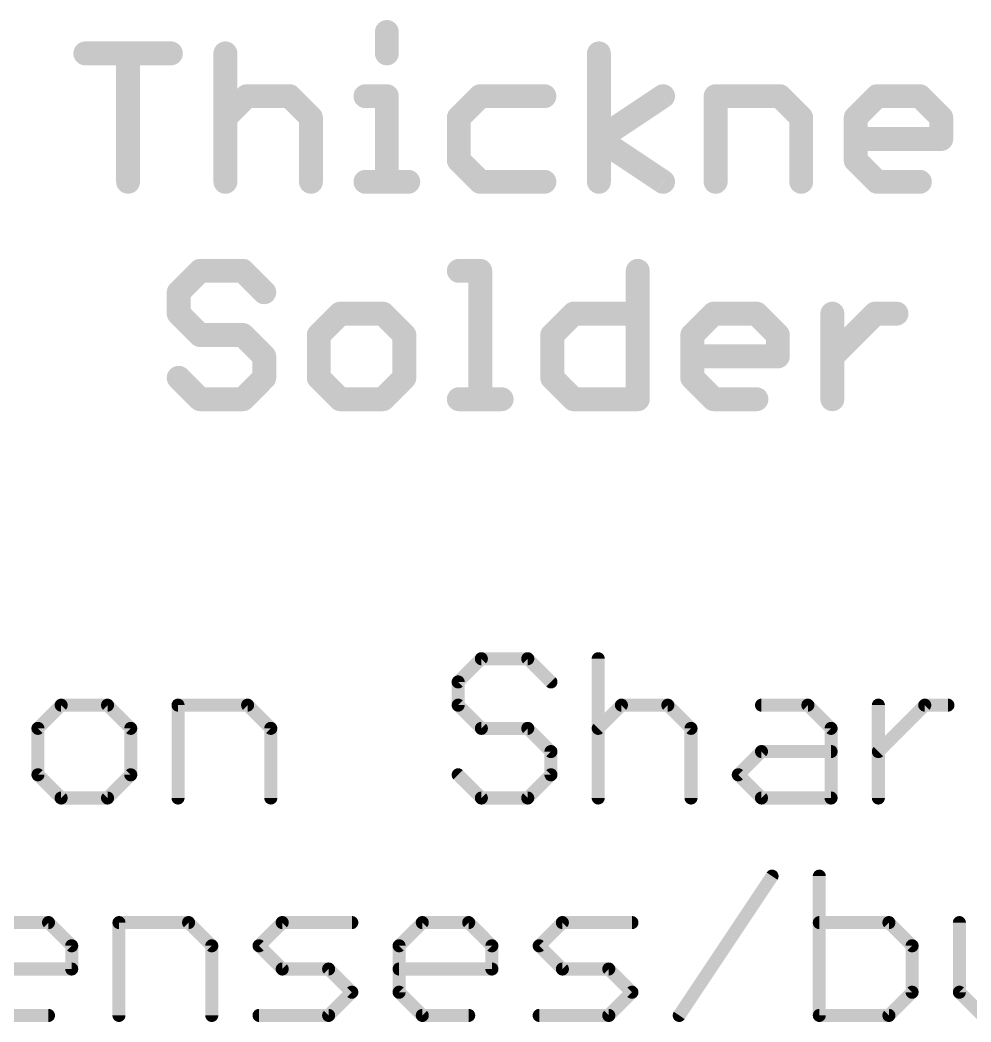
# Model space of a CAD drawing. Extents: x -26 to 81, y -13 to 14.
# Drawn here: x 41.95 to 53.06, y -4.59 to 7.11 of the extents above; entities that cross this region are included whole.
import ezdxf

# ---------------------------------------------------------------- set-up
doc = ezdxf.new("R2010")
doc.units = 0
doc.layers.add('51', color=53, linetype='CONTINUOUS')

msp = doc.modelspace()

# ---------------------------------------------------------------- linework, layer by layer
at = {"layer": '51'}
for points, const_width in [([(46.3039, 6.9696, 1), (46.1642, 6.9696)], 0.1397), ([(42.7098, 6.7894, 1), (42.7098, 6.6497)], 0.1397), ([(43.2796, 6.7196, 1), (43.1399, 6.7196)], 0.1397), ([(43.7097, 6.6497, 1), (43.7097, 6.7894)], 0.1397), ([(44.4168, 6.7196, 1), (44.2771, 6.7196)], 0.1397), ([(46.1642, 6.7196, 1), (46.3039, 6.7196)], 0.1397), ([(48.7825, 6.7196, 1), (48.6428, 6.7196)], 0.1397), ([(44.5969, 6.2895, 1), (44.5969, 6.1498)], 0.1397), ([(44.6463, 6.1702, 1), (44.5475, 6.269)], 0.1397), ([(45.1463, 6.269, 1), (45.0475, 6.1702)], 0.1397), ([(45.0969, 6.1498, 1), (45.0969, 6.2895)], 0.1397), ([(45.9841, 6.2895, 1), (45.9841, 6.1498)], 0.1397), ([(46.3039, 6.2196, 1), (46.1642, 6.2196)], 0.1397), ([(46.2341, 6.1498, 1), (46.2341, 6.2895)], 0.1397), ([(47.3255, 6.2895, 1), (47.3255, 6.1498)], 0.1397), ([(47.3749, 6.1702, 1), (47.2761, 6.269)], 0.1397), ([(48.0754, 6.1498, 1), (48.0754, 6.2895)], 0.1397), ([(49.5014, 6.1615, 1), (49.4239, 6.2777)], 0.1397), ([(50.1468, 6.2196, 1), (50.0071, 6.2196)], 0.1397), ([(50.077, 6.2895, 1), (50.077, 6.1498)], 0.1397), ([(50.8763, 6.269, 1), (50.7775, 6.1702)], 0.1397), ([(50.8269, 6.1498, 1), (50.8269, 6.2895)], 0.1397), ([(51.9641, 6.2895, 1), (51.9641, 6.1498)], 0.1397), ([(52.0135, 6.1702, 1), (51.9147, 6.269)], 0.1397), ([(52.5135, 6.269, 1), (52.4147, 6.1702)], 0.1397), ([(52.4641, 6.1498, 1), (52.4641, 6.2895)], 0.1397), ([(44.2975, 6.019, 1), (44.3963, 5.9202)], 0.1397), ([(45.4167, 5.9696, 1), (45.277, 5.9696)], 0.1397), ([(45.2975, 5.9202, 1), (45.3962, 6.019)], 0.1397), ([(47.1454, 5.9696, 1), (47.0057, 5.9696)], 0.1397), ([(47.0261, 6.019, 1), (47.1249, 5.9202)], 0.1397), ([(51.1468, 5.9696, 1), (51.007, 5.9696)], 0.1397), ([(51.0275, 5.9202, 1), (51.1263, 6.019)], 0.1397), ([(51.784, 5.9696, 1), (51.6443, 5.9696)], 0.1397), ([(51.6647, 6.019, 1), (51.7635, 5.9202)], 0.1397), ([(52.7839, 5.9696, 1), (52.6442, 5.9696)], 0.1397), ([(52.6647, 5.9202, 1), (52.7634, 6.019)], 0.1397), ([(48.7514, 5.7778, 1), (48.6739, 5.6615)], 0.1397), ([(51.7141, 5.7895, 1), (51.7141, 5.6498)], 0.1397), ([(52.7141, 5.6498, 1), (52.7141, 5.7895)], 0.1397), ([(48.6739, 5.7778, 1), (48.7514, 5.6615)], 0.1397), ([(52.6442, 5.7197, 1), (52.7839, 5.7197)], 0.1397), ([(47.1249, 5.5191, 1), (47.0261, 5.4203)], 0.1397), ([(47.0057, 5.4697, 1), (47.1454, 5.4697)], 0.1397), ([(51.7635, 5.5191, 1), (51.6647, 5.4203)], 0.1397), ([(51.6443, 5.4697, 1), (51.784, 5.4697)], 0.1397), ([(43.1399, 5.2197, 1), (43.2796, 5.2197)], 0.1397), ([(44.2771, 5.2197, 1), (44.4168, 5.2197)], 0.1397), ([(45.277, 5.2197, 1), (45.4167, 5.2197)], 0.1397), ([(45.9841, 5.2896, 1), (45.9841, 5.1499)], 0.1397), ([(46.1642, 5.2197, 1), (46.3039, 5.2197)], 0.1397), ([(46.4841, 5.1499, 1), (46.4841, 5.2896)], 0.1397), ([(47.3255, 5.2896, 1), (47.3255, 5.1499)], 0.1397), ([(47.2761, 5.1703, 1), (47.3749, 5.2691)], 0.1397), ([(48.0754, 5.1499, 1), (48.0754, 5.2896)], 0.1397), ([(48.6428, 5.2197, 1), (48.7825, 5.2197)], 0.1397), ([(49.4239, 5.1616, 1), (49.5014, 5.2778)], 0.1397), ([(50.0071, 5.2197, 1), (50.1468, 5.2197)], 0.1397), ([(51.007, 5.2197, 1), (51.1468, 5.2197)], 0.1397), ([(51.9641, 5.2896, 1), (51.9641, 5.1499)], 0.1397), ([(51.9147, 5.1703, 1), (52.0135, 5.2691)], 0.1397), ([(52.4641, 5.1499, 1), (52.4641, 5.2896)], 0.1397), ([(44.0512, 4.2494, 1), (44.0512, 4.1097)], 0.1397), ([(44.1006, 4.1302, 1), (44.0018, 4.229)], 0.1397), ([(44.6005, 4.229, 1), (44.5018, 4.1302)], 0.1397), ([(44.5512, 4.1097, 1), (44.5512, 4.2494)], 0.1397), ([(47.0755, 4.2494, 1), (47.0755, 4.1097)], 0.1397), ([(47.3954, 4.1796, 1), (47.2557, 4.1796)], 0.1397), ([(47.3255, 4.1097, 1), (47.3255, 4.2494)], 0.1397), ([(49.2367, 4.1796, 1), (49.097, 4.1796)], 0.1397), ([(43.8711, 3.9296, 1), (43.7314, 3.9296)], 0.1397), ([(43.7518, 3.979, 1), (43.8506, 3.8802)], 0.1397), ([(44.7517, 3.8802, 1), (44.8505, 3.979)], 0.1397), ([(43.8506, 3.729, 1), (43.7518, 3.6302)], 0.1397), ([(43.7314, 3.6796, 1), (43.8711, 3.6796)], 0.1397), ([(45.6883, 3.7495, 1), (45.6883, 3.6098)], 0.1397), ([(45.7377, 3.6302, 1), (45.639, 3.729)], 0.1397), ([(46.2377, 3.729, 1), (46.1389, 3.6302)], 0.1397), ([(46.1883, 3.6098, 1), (46.1883, 3.7495)], 0.1397), ([(48.4169, 3.7495, 1), (48.4169, 3.6098)], 0.1397), ([(48.4663, 3.6302, 1), (48.3676, 3.729)], 0.1397), ([(49.1669, 3.6098, 1), (49.1669, 3.7495)], 0.1397), ([(50.0541, 3.7495, 1), (50.0541, 3.6098)], 0.1397), ([(50.1035, 3.6302, 1), (50.0047, 3.729)], 0.1397), ([(50.6035, 3.729, 1), (50.5047, 3.6302)], 0.1397), ([(50.5541, 3.6098, 1), (50.5541, 3.7495)], 0.1397), ([(51.5111, 3.6796, 1), (51.3714, 3.6796)], 0.1397), ([(51.9412, 3.7495, 1), (51.9412, 3.6098)], 0.1397), ([(51.9906, 3.6302, 1), (51.8918, 3.729)], 0.1397), ([(52.1912, 3.6098, 1), (52.1912, 3.7495)], 0.1397), ([(44.0512, 3.4995, 1), (44.0512, 3.3598)], 0.1397), ([(44.0018, 3.3802, 1), (44.1006, 3.479)], 0.1397), ([(44.6005, 3.479, 1), (44.5018, 3.3802)], 0.1397), ([(44.5512, 3.3598, 1), (44.5512, 3.4995)], 0.1397), ([(45.5082, 3.4296, 1), (45.3685, 3.4296)], 0.1397), ([(45.389, 3.479, 1), (45.4878, 3.3802)], 0.1397), ([(46.5081, 3.4296, 1), (46.3684, 3.4296)], 0.1397), ([(46.3889, 3.3802, 1), (46.4877, 3.479)], 0.1397), ([(48.2368, 3.4296, 1), (48.0971, 3.4296)], 0.1397), ([(48.1176, 3.479, 1), (48.2164, 3.3802)], 0.1397), ([(49.874, 3.4296, 1), (49.7343, 3.4296)], 0.1397), ([(49.7547, 3.479, 1), (49.8535, 3.3802)], 0.1397), ([(50.8739, 3.4296, 1), (50.7342, 3.4296)], 0.1397), ([(50.7546, 3.3802, 1), (50.8534, 3.479)], 0.1397), ([(44.871, 3.1797, 1), (44.7313, 3.1797)], 0.1397), ([(44.7517, 3.1303, 1), (44.8505, 3.2291)], 0.1397), ([(49.8041, 3.2495, 1), (49.8041, 3.1098)], 0.1397), ([(50.804, 3.1098, 1), (50.804, 3.2495)], 0.1397), ([(51.3919, 3.2291, 1), (51.4907, 3.1303)], 0.1397), ([(50.7342, 3.1797, 1), (50.8739, 3.1797)], 0.1397), ([(43.8506, 2.9791, 1), (43.7518, 2.8803)], 0.1397), ([(44.8505, 2.8803, 1), (44.7517, 2.9791)], 0.1397), ([(45.4878, 2.9791, 1), (45.389, 2.8803)], 0.1397), ([(46.4877, 2.8803, 1), (46.3889, 2.9791)], 0.1397), ([(48.2164, 2.9791, 1), (48.1176, 2.8803)], 0.1397), ([(49.8535, 2.9791, 1), (49.7547, 2.8803)], 0.1397), ([(44.7313, 2.9297, 1), (44.871, 2.9297)], 0.1397), ([(45.3685, 2.9297, 1), (45.5082, 2.9297)], 0.1397), ([(46.3684, 2.9297, 1), (46.5081, 2.9297)], 0.1397), ([(48.0971, 2.9297, 1), (48.2368, 2.9297)], 0.1397), ([(49.7343, 2.9297, 1), (49.874, 2.9297)], 0.1397), ([(44.0512, 2.7496, 1), (44.0512, 2.6098)], 0.1397), ([(44.5512, 2.6098, 1), (44.5512, 2.7496)], 0.1397), ([(45.6883, 2.7496, 1), (45.6883, 2.6098)], 0.1397), ([(46.1883, 2.6098, 1), (46.1883, 2.7496)], 0.1397), ([(47.0755, 2.7496, 1), (47.0755, 2.6098)], 0.1397), ([(47.5755, 2.6098, 1), (47.5755, 2.7496)], 0.1397), ([(48.4169, 2.7496, 1), (48.4169, 2.6098)], 0.1397), ([(49.1669, 2.6098, 1), (49.1669, 2.7496)], 0.1397), ([(50.0541, 2.7496, 1), (50.0541, 2.6098)], 0.1397), ([(50.5541, 2.6098, 1), (50.5541, 2.7496)], 0.1397), ([(44.0018, 2.6303, 1), (44.1006, 2.7291)], 0.1397), ([(44.5018, 2.7291, 1), (44.6005, 2.6303)], 0.1397), ([(45.639, 2.6303, 1), (45.7377, 2.7291)], 0.1397), ([(46.1389, 2.7291, 1), (46.2377, 2.6303)], 0.1397), ([(47.2557, 2.6797, 1), (47.3954, 2.6797)], 0.1397), ([(48.3676, 2.6303, 1), (48.4663, 2.7291)], 0.1397), ([(49.097, 2.6797, 1), (49.2367, 2.6797)], 0.1397), ([(50.0047, 2.6303, 1), (50.1035, 2.7291)], 0.1397), ([(51.3714, 2.6797, 1), (51.5111, 2.6797)], 0.1397), ([(47.3385, -0.3136, 1), (47.3385, -0.3898)], 0.0762), ([(47.3655, -0.3786, 1), (47.3116, -0.3247)], 0.0762), ([(47.9078, -0.3247, 1), (47.8539, -0.3786)], 0.0762), ([(47.8809, -0.3898, 1), (47.8809, -0.3136)], 0.0762), ([(48.7426, -0.3517, 1), (48.6664, -0.3517)], 0.0762), ([(47.0404, -0.5959, 1), (47.0943, -0.6498)], 0.0762), ([(47.1055, -0.6228, 1), (47.0293, -0.6228)], 0.0762), ([(48.1251, -0.6498, 1), (48.179, -0.5959)], 0.0762), ([(42.4271, -0.8559, 1), (42.4271, -0.9321)], 0.0762), ([(42.454, -0.9209, 1), (42.4001, -0.8671)], 0.0762), ([(42.9963, -0.8671, 1), (42.9425, -0.9209)], 0.0762), ([(42.9694, -0.9321, 1), (42.9694, -0.8559)], 0.0762), ([(43.8312, -0.894, 1), (43.755, -0.894)], 0.0762), ([(43.7931, -0.8559, 1), (43.7931, -0.9321)], 0.0762), ([(44.6335, -0.8671, 1), (44.5796, -0.9209)], 0.0762), ([(44.6066, -0.9321, 1), (44.6066, -0.8559)], 0.0762), ([(47.0943, -0.8671, 1), (47.0404, -0.9209)], 0.0762), ([(48.9757, -0.8559, 1), (48.9757, -0.9321)], 0.0762), ([(49.0026, -0.9209, 1), (48.9488, -0.8671)], 0.0762), ([(49.545, -0.8671, 1), (49.4911, -0.9209)], 0.0762), ([(49.518, -0.9321, 1), (49.518, -0.8559)], 0.0762), ([(50.6129, -0.8559, 1), (50.6129, -0.9321)], 0.0762), ([(51.1821, -0.8671, 1), (51.1282, -0.9209)], 0.0762), ([(51.1552, -0.9321, 1), (51.1552, -0.8559)], 0.0762), ([(52.0169, -0.894, 1), (51.9407, -0.894)], 0.0762), ([(52.5212, -0.8559, 1), (52.5212, -0.9321)], 0.0762), ([(52.5481, -0.9209, 1), (52.4942, -0.8671)], 0.0762), ([(52.7923, -0.9321, 1), (52.7923, -0.8559)], 0.0762), ([(47.0293, -0.894, 1), (47.1055, -0.894)], 0.0762), ([(42.194, -1.1652, 1), (42.1178, -1.1652)], 0.0762), ([(42.129, -1.1382, 1), (42.1828, -1.1921)], 0.0762), ([(43.2787, -1.1652, 1), (43.2025, -1.1652)], 0.0762), ([(43.2136, -1.1921, 1), (43.2675, -1.1382)], 0.0762), ([(44.9158, -1.1652, 1), (44.8396, -1.1652)], 0.0762), ([(44.8508, -1.1921, 1), (44.9047, -1.1382)], 0.0762), ([(47.3385, -1.1271, 1), (47.3385, -1.2033)], 0.0762), ([(47.3116, -1.1921, 1), (47.3655, -1.1382)], 0.0762), ([(47.9078, -1.1382, 1), (47.8539, -1.1921)], 0.0762), ([(47.8809, -1.2033, 1), (47.8809, -1.1271)], 0.0762), ([(48.6776, -1.1382, 1), (48.7315, -1.1921)], 0.0762), ([(49.8273, -1.1652, 1), (49.7511, -1.1652)], 0.0762), ([(49.7622, -1.1921, 1), (49.8161, -1.1382)], 0.0762), ([(51.4644, -1.1652, 1), (51.3882, -1.1652)], 0.0762), ([(51.3994, -1.1921, 1), (51.4533, -1.1382)], 0.0762), ([(48.1901, -1.4363, 1), (48.1139, -1.4363)], 0.0762), ([(48.1251, -1.4633, 1), (48.179, -1.4094)], 0.0762), ([(50.6129, -1.3982, 1), (50.6129, -1.4744)], 0.0762), ([(50.6398, -1.4633, 1), (50.5859, -1.4094)], 0.0762), ([(51.4263, -1.4744, 1), (51.4263, -1.3982)], 0.0762), ([(51.9519, -1.4094, 1), (52.0058, -1.4633)], 0.0762), ([(42.1828, -1.6806, 1), (42.129, -1.7344)], 0.0762), ([(43.2675, -1.7344, 1), (43.2136, -1.6806)], 0.0762), ([(47.0943, -1.6806, 1), (47.0404, -1.7344)], 0.0762), ([(48.179, -1.7344, 1), (48.1251, -1.6806)], 0.0762), ([(50.3686, -1.6806, 1), (50.3147, -1.7344)], 0.0762), ([(42.1178, -1.7075, 1), (42.194, -1.7075)], 0.0762), ([(43.2025, -1.7075, 1), (43.2787, -1.7075)], 0.0762), ([(48.1139, -1.7075, 1), (48.1901, -1.7075)], 0.0762), ([(50.3147, -1.6806, 1), (50.3686, -1.7344)], 0.0762), ([(42.4271, -1.9406, 1), (42.4271, -2.0168)], 0.0762), ([(42.4001, -2.0056, 1), (42.454, -1.9517)], 0.0762), ([(42.9425, -1.9517, 1), (42.9963, -2.0056)], 0.0762), ([(42.9694, -2.0168, 1), (42.9694, -1.9406)], 0.0762), ([(43.755, -1.9787, 1), (43.8312, -1.9787)], 0.0762), ([(44.8396, -1.9787, 1), (44.9158, -1.9787)], 0.0762), ([(47.3385, -1.9406, 1), (47.3385, -2.0168)], 0.0762), ([(47.3116, -2.0056, 1), (47.3655, -1.9517)], 0.0762), ([(47.8539, -1.9517, 1), (47.9078, -2.0056)], 0.0762), ([(47.8809, -2.0168, 1), (47.8809, -1.9406)], 0.0762), ([(48.6664, -1.9787, 1), (48.7426, -1.9787)], 0.0762), ([(49.7511, -1.9787, 1), (49.8273, -1.9787)], 0.0762), ([(50.6129, -1.9406, 1), (50.6129, -2.0168)], 0.0762), ([(50.5859, -2.0056, 1), (50.6398, -1.9517)], 0.0762), ([(51.3882, -1.9787, 1), (51.4644, -1.9787)], 0.0762), ([(51.4263, -2.0168, 1), (51.4263, -1.9406)], 0.0762), ([(51.9407, -1.9787, 1), (52.0169, -1.9787)], 0.0762), ([(50.7679, -2.9128, 1), (50.7045, -2.8705)], 0.0762), ([(51.3268, -2.8917, 1), (51.2506, -2.8917)], 0.0762), ([(42.3062, -3.4071, 1), (42.2523, -3.4609)], 0.0762), ([(42.2792, -3.4721, 1), (42.2792, -3.3959)], 0.0762), ([(43.141, -3.434, 1), (43.0648, -3.434)], 0.0762), ([(43.1029, -3.3959, 1), (43.1029, -3.4721)], 0.0762), ([(43.9433, -3.4071, 1), (43.8894, -3.4609)], 0.0762), ([(43.9164, -3.4721, 1), (43.9164, -3.3959)], 0.0762), ([(45.0112, -3.3959, 1), (45.0112, -3.4721)], 0.0762), ([(45.0382, -3.4609, 1), (44.9843, -3.4071)], 0.0762), ([(45.8247, -3.4721, 1), (45.8247, -3.3959)], 0.0762), ([(46.6484, -3.3959, 1), (46.6484, -3.4721)], 0.0762), ([(46.6753, -3.4609, 1), (46.6214, -3.4071)], 0.0762), ([(47.2176, -3.4071, 1), (47.1638, -3.4609)], 0.0762), ([(47.1907, -3.4721, 1), (47.1907, -3.3959)], 0.0762), ([(48.2855, -3.3959, 1), (48.2855, -3.4721)], 0.0762), ([(48.3125, -3.4609, 1), (48.2586, -3.4071)], 0.0762), ([(49.099, -3.4721, 1), (49.099, -3.3959)], 0.0762), ([(51.2887, -3.3959, 1), (51.2887, -3.4721)], 0.0762), ([(52.1291, -3.4071, 1), (52.0752, -3.4609)], 0.0762), ([(52.1022, -3.4721, 1), (52.1022, -3.3959)], 0.0762), ([(52.9639, -3.434, 1), (52.8877, -3.434)], 0.0762), ([(42.5885, -3.7052, 1), (42.5123, -3.7052)], 0.0762), ([(42.5235, -3.7321, 1), (42.5773, -3.6782)], 0.0762), ([(44.2257, -3.7052, 1), (44.1495, -3.7052)], 0.0762), ([(44.1606, -3.7321, 1), (44.2145, -3.6782)], 0.0762), ([(44.767, -3.6782, 1), (44.7131, -3.7321)], 0.0762), ([(44.7131, -3.6782, 1), (44.767, -3.7321)], 0.0762), ([(46.4153, -3.7052, 1), (46.3391, -3.7052)], 0.0762), ([(46.3503, -3.6782, 1), (46.4041, -3.7321)], 0.0762), ([(47.5, -3.7052, 1), (47.4238, -3.7052)], 0.0762), ([(47.4349, -3.7321, 1), (47.4888, -3.6782)], 0.0762), ([(48.0413, -3.6782, 1), (47.9874, -3.7321)], 0.0762), ([(47.9874, -3.6782, 1), (48.0413, -3.7321)], 0.0762), ([(52.4114, -3.7052, 1), (52.3352, -3.7052)], 0.0762), ([(52.3464, -3.7321, 1), (52.4003, -3.6782)], 0.0762), ([(42.5123, -3.9763, 1), (42.5885, -3.9763)], 0.0762), ([(42.5504, -4.0144, 1), (42.5504, -3.9382)], 0.0762), ([(45.0112, -3.9382, 1), (45.0112, -4.0144)], 0.0762), ([(44.9843, -4.0033, 1), (45.0382, -3.9494)], 0.0762), ([(45.5805, -3.9494, 1), (45.5266, -4.0033)], 0.0762), ([(45.5535, -4.0144, 1), (45.5535, -3.9382)], 0.0762), ([(46.3772, -3.9382, 1), (46.3772, -4.0144)], 0.0762), ([(47.4238, -3.9763, 1), (47.5, -3.9763)], 0.0762), ([(47.4619, -4.0144, 1), (47.4619, -3.9382)], 0.0762), ([(48.2855, -3.9382, 1), (48.2855, -4.0144)], 0.0762), ([(48.2586, -4.0033, 1), (48.3125, -3.9494)], 0.0762), ([(48.8548, -3.9494, 1), (48.8009, -4.0033)], 0.0762), ([(48.8279, -4.0144, 1), (48.8279, -3.9382)], 0.0762), ([(45.8516, -4.2744, 1), (45.7978, -4.2206)], 0.0762), ([(45.7978, -4.2744, 1), (45.8516, -4.2206)], 0.0762), ([(46.3391, -4.2475, 1), (46.4153, -4.2475)], 0.0762), ([(46.4041, -4.2206, 1), (46.3503, -4.2744)], 0.0762), ([(49.126, -4.2744, 1), (49.0721, -4.2206)], 0.0762), ([(49.0721, -4.2744, 1), (49.126, -4.2206)], 0.0762), ([(52.3352, -4.2475, 1), (52.4114, -4.2475)], 0.0762), ([(52.4003, -4.2744, 1), (52.3464, -4.2206)], 0.0762), ([(52.8877, -4.2475, 1), (52.9639, -4.2475)], 0.0762), ([(52.9528, -4.2206, 1), (52.8989, -4.2744)], 0.0762), ([(42.2792, -4.5568, 1), (42.2792, -4.4806)], 0.0762), ([(44.74, -4.4806, 1), (44.74, -4.5568)], 0.0762), ([(45.5535, -4.5568, 1), (45.5535, -4.4806)], 0.0762), ([(46.6484, -4.4806, 1), (46.6484, -4.5568)], 0.0762), ([(47.1907, -4.5568, 1), (47.1907, -4.4806)], 0.0762), ([(48.0144, -4.4806, 1), (48.0144, -4.5568)], 0.0762), ([(48.8279, -4.5568, 1), (48.8279, -4.4806)], 0.0762), ([(51.2887, -4.4806, 1), (51.2887, -4.5568)], 0.0762), ([(52.1022, -4.5568, 1), (52.1022, -4.4806)], 0.0762), ([(43.0648, -4.5187, 1), (43.141, -4.5187)], 0.0762), ([(44.1495, -4.5187, 1), (44.2257, -4.5187)], 0.0762), ([(45.5266, -4.4917, 1), (45.5805, -4.5456)], 0.0762), ([(46.6214, -4.5456, 1), (46.6753, -4.4917)], 0.0762), ([(48.8009, -4.4917, 1), (48.8548, -4.5456)], 0.0762), ([(49.6198, -4.4975, 1), (49.6832, -4.5398)], 0.0762), ([(51.2506, -4.5187, 1), (51.3268, -4.5187)], 0.0762), ([(52.0752, -4.4917, 1), (52.1291, -4.5456)], 0.0762)]:
    msp.add_lwpolyline(points, format="xyb", dxfattribs=dict(at, const_width=const_width))
for points, const_width in [([(46.2341, 6.9696), (46.2341, 6.7196)], 0.2794), ([(42.7098, 6.7196), (43.7097, 6.7196)], 0.2794), ([(43.2097, 5.2197), (43.2097, 6.7196)], 0.2794), ([(44.3469, 6.7196), (44.3469, 5.2197)], 0.2794), ([(48.7127, 5.2197), (48.7127, 6.7196)], 0.2794), ([(44.3469, 5.9696), (44.5969, 6.2196)], 0.2794), ([(44.5969, 6.2196), (45.0969, 6.2196)], 0.2794), ([(45.0969, 6.2196), (45.3469, 5.9696)], 0.2794), ([(45.9841, 6.2196), (46.2341, 6.2196)], 0.2794), ([(46.2341, 6.2196), (46.2341, 5.2197)], 0.2794), ([(47.3255, 6.2196), (47.0755, 5.9696)], 0.2794), ([(48.0754, 6.2196), (47.3255, 6.2196)], 0.2794), ([(48.7127, 5.7197), (49.4626, 6.2196)], 0.2794), ([(50.077, 5.2197), (50.077, 6.2196)], 0.2794), ([(50.077, 6.2196), (50.8269, 6.2196)], 0.2794), ([(50.8269, 6.2196), (51.0769, 5.9696)], 0.2794), ([(51.7141, 5.9696), (51.9641, 6.2196)], 0.2794), ([(51.9641, 6.2196), (52.4641, 6.2196)], 0.2794), ([(52.4641, 6.2196), (52.7141, 5.9696)], 0.2794), ([(45.3469, 5.9696), (45.3469, 5.2197)], 0.2794), ([(47.0755, 5.9696), (47.0755, 5.4697)], 0.2794), ([(51.0769, 5.9696), (51.0769, 5.2197)], 0.2794), ([(51.7141, 5.4697), (51.7141, 5.9696)], 0.2794), ([(52.7141, 5.9696), (52.7141, 5.7197)], 0.2794), ([(49.4626, 5.2197), (48.7127, 5.7197)], 0.2794), ([(52.7141, 5.7197), (51.7141, 5.7197)], 0.2794), ([(47.0755, 5.4697), (47.3255, 5.2197)], 0.2794), ([(51.9641, 5.2197), (51.7141, 5.4697)], 0.2794), ([(45.9841, 5.2197), (46.4841, 5.2197)], 0.2794), ([(47.3255, 5.2197), (48.0754, 5.2197)], 0.2794), ([(52.4641, 5.2197), (51.9641, 5.2197)], 0.2794), ([(44.0512, 4.1796), (43.8012, 3.9296)], 0.2794), ([(44.5512, 4.1796), (44.0512, 4.1796)], 0.2794), ([(44.8011, 3.9296), (44.5512, 4.1796)], 0.2794), ([(47.0755, 4.1796), (47.3255, 4.1796)], 0.2794), ([(47.3255, 4.1796), (47.3255, 2.6797)], 0.2794), ([(49.1669, 4.1796), (49.1669, 2.6797)], 0.2794), ([(43.8012, 3.9296), (43.8012, 3.6796)], 0.2794), ([(43.8012, 3.6796), (44.0512, 3.4296)], 0.2794), ([(45.6883, 3.6796), (45.4384, 3.4296)], 0.2794), ([(46.1883, 3.6796), (45.6883, 3.6796)], 0.2794), ([(46.4383, 3.4296), (46.1883, 3.6796)], 0.2794), ([(48.167, 3.4296), (48.4169, 3.6796)], 0.2794), ([(48.4169, 3.6796), (49.1669, 3.6796)], 0.2794), ([(49.8041, 3.4296), (50.0541, 3.6796)], 0.2794), ([(50.0541, 3.6796), (50.5541, 3.6796)], 0.2794), ([(50.5541, 3.6796), (50.804, 3.4296)], 0.2794), ([(51.4413, 2.6797), (51.4413, 3.6796)], 0.2794), ([(51.4413, 3.1797), (51.9412, 3.6796)], 0.2794), ([(51.9412, 3.6796), (52.1912, 3.6796)], 0.2794), ([(44.0512, 3.4296), (44.5512, 3.4296)], 0.2794), ([(44.5512, 3.4296), (44.8011, 3.1797)], 0.2794), ([(45.4384, 3.4296), (45.4384, 2.9297)], 0.2794), ([(46.4383, 2.9297), (46.4383, 3.4296)], 0.2794), ([(48.167, 2.9297), (48.167, 3.4296)], 0.2794), ([(49.8041, 2.9297), (49.8041, 3.4296)], 0.2794), ([(50.804, 3.4296), (50.804, 3.1797)], 0.2794), ([(44.8011, 3.1797), (44.8011, 2.9297)], 0.2794), ([(50.804, 3.1797), (49.8041, 3.1797)], 0.2794), ([(44.0512, 2.6797), (43.8012, 2.9297)], 0.2794), ([(44.8011, 2.9297), (44.5512, 2.6797)], 0.2794), ([(45.4384, 2.9297), (45.6883, 2.6797)], 0.2794), ([(46.1883, 2.6797), (46.4383, 2.9297)], 0.2794), ([(48.4169, 2.6797), (48.167, 2.9297)], 0.2794), ([(50.0541, 2.6797), (49.8041, 2.9297)], 0.2794), ([(44.5512, 2.6797), (44.0512, 2.6797)], 0.2794), ([(45.6883, 2.6797), (46.1883, 2.6797)], 0.2794), ([(47.0755, 2.6797), (47.5755, 2.6797)], 0.2794), ([(49.1669, 2.6797), (48.4169, 2.6797)], 0.2794), ([(50.5541, 2.6797), (50.0541, 2.6797)], 0.2794), ([(47.3385, -0.3517), (47.0674, -0.6228)], 0.1524), ([(47.8809, -0.3517), (47.3385, -0.3517)], 0.1524), ([(48.152, -0.6228), (47.8809, -0.3517)], 0.1524), ([(48.7045, -0.3517), (48.7045, -1.9787)], 0.1524), ([(47.0674, -0.6228), (47.0674, -0.894)], 0.1524), ([(42.4271, -0.894), (42.1559, -1.1652)], 0.1524), ([(42.9694, -0.894), (42.4271, -0.894)], 0.1524), ([(43.2406, -1.1652), (42.9694, -0.894)], 0.1524), ([(43.7931, -1.9787), (43.7931, -0.894)], 0.1524), ([(43.7931, -0.894), (44.6066, -0.894)], 0.1524), ([(44.6066, -0.894), (44.8777, -1.1652)], 0.1524), ([(47.0674, -0.894), (47.3385, -1.1652)], 0.1524), ([(48.7045, -1.1652), (48.9757, -0.894)], 0.1524), ([(48.9757, -0.894), (49.518, -0.894)], 0.1524), ([(49.518, -0.894), (49.7892, -1.1652)], 0.1524), ([(50.6129, -0.894), (51.1552, -0.894)], 0.1524), ([(51.1552, -0.894), (51.4263, -1.1652)], 0.1524), ([(51.9788, -1.9787), (51.9788, -0.894)], 0.1524), ([(51.9788, -1.4363), (52.5212, -0.894)], 0.1524), ([(52.5212, -0.894), (52.7923, -0.894)], 0.1524), ([(42.1559, -1.1652), (42.1559, -1.7075)], 0.1524), ([(43.2406, -1.7075), (43.2406, -1.1652)], 0.1524), ([(44.8777, -1.1652), (44.8777, -1.9787)], 0.1524), ([(47.3385, -1.1652), (47.8809, -1.1652)], 0.1524), ([(47.8809, -1.1652), (48.152, -1.4363)], 0.1524), ([(49.7892, -1.1652), (49.7892, -1.9787)], 0.1524), ([(51.4263, -1.1652), (51.4263, -1.9787)], 0.1524), ([(48.152, -1.4363), (48.152, -1.7075)], 0.1524), ([(50.3417, -1.7075), (50.6129, -1.4363)], 0.1524), ([(50.6129, -1.4363), (51.4263, -1.4363)], 0.1524), ([(42.1559, -1.7075), (42.4271, -1.9787)], 0.1524), ([(42.9694, -1.9787), (43.2406, -1.7075)], 0.1524), ([(47.3385, -1.9787), (47.0674, -1.7075)], 0.1524), ([(48.152, -1.7075), (47.8809, -1.9787)], 0.1524), ([(50.6129, -1.9787), (50.3417, -1.7075)], 0.1524), ([(42.4271, -1.9787), (42.9694, -1.9787)], 0.1524), ([(47.8809, -1.9787), (47.3385, -1.9787)], 0.1524), ([(51.4263, -1.9787), (50.6129, -1.9787)], 0.1524), ([(49.6515, -4.5187), (50.7362, -2.8917)], 0.1524), ([(51.2887, -2.8917), (51.2887, -4.5187)], 0.1524), ([(41.7369, -3.434), (42.2792, -3.434)], 0.1524), ([(42.2792, -3.434), (42.5504, -3.7052)], 0.1524), ([(43.1029, -4.5187), (43.1029, -3.434)], 0.1524), ([(43.1029, -3.434), (43.9164, -3.434)], 0.1524), ([(43.9164, -3.434), (44.1876, -3.7052)], 0.1524), ([(44.74, -3.7052), (45.0112, -3.434)], 0.1524), ([(45.0112, -3.434), (45.8247, -3.434)], 0.1524), ([(46.3772, -3.7052), (46.6484, -3.434)], 0.1524), ([(46.6484, -3.434), (47.1907, -3.434)], 0.1524), ([(47.1907, -3.434), (47.4619, -3.7052)], 0.1524), ([(48.0144, -3.7052), (48.2855, -3.434)], 0.1524), ([(48.2855, -3.434), (49.099, -3.434)], 0.1524), ([(52.1022, -3.434), (51.2887, -3.434)], 0.1524), ([(52.3733, -3.7052), (52.1022, -3.434)], 0.1524), ([(52.9258, -3.434), (52.9258, -4.2475)], 0.1524), ([(42.5504, -3.7052), (42.5504, -3.9763)], 0.1524), ([(44.1876, -3.7052), (44.1876, -4.5187)], 0.1524), ([(45.0112, -3.9763), (44.74, -3.7052)], 0.1524), ([(46.3772, -4.2475), (46.3772, -3.7052)], 0.1524), ([(47.4619, -3.7052), (47.4619, -3.9763)], 0.1524), ([(48.2855, -3.9763), (48.0144, -3.7052)], 0.1524), ([(52.3733, -4.2475), (52.3733, -3.7052)], 0.1524), ([(42.5504, -3.9763), (41.4657, -3.9763)], 0.1524), ([(45.5535, -3.9763), (45.0112, -3.9763)], 0.1524), ([(45.8247, -4.2475), (45.5535, -3.9763)], 0.1524), ([(47.4619, -3.9763), (46.3772, -3.9763)], 0.1524), ([(48.8279, -3.9763), (48.2855, -3.9763)], 0.1524), ([(49.099, -4.2475), (48.8279, -3.9763)], 0.1524), ([(45.5535, -4.5187), (45.8247, -4.2475)], 0.1524), ([(46.6484, -4.5187), (46.3772, -4.2475)], 0.1524), ([(48.8279, -4.5187), (49.099, -4.2475)], 0.1524), ([(52.1022, -4.5187), (52.3733, -4.2475)], 0.1524), ([(52.9258, -4.2475), (53.197, -4.5187)], 0.1524), ([(42.2792, -4.5187), (41.7369, -4.5187)], 0.1524), ([(44.74, -4.5187), (45.5535, -4.5187)], 0.1524), ([(47.1907, -4.5187), (46.6484, -4.5187)], 0.1524), ([(48.0144, -4.5187), (48.8279, -4.5187)], 0.1524), ([(51.2887, -4.5187), (52.1022, -4.5187)], 0.1524)]:
    msp.add_lwpolyline(points, dxfattribs=dict(at, const_width=const_width))

doc.saveas('drawing.dxf')
